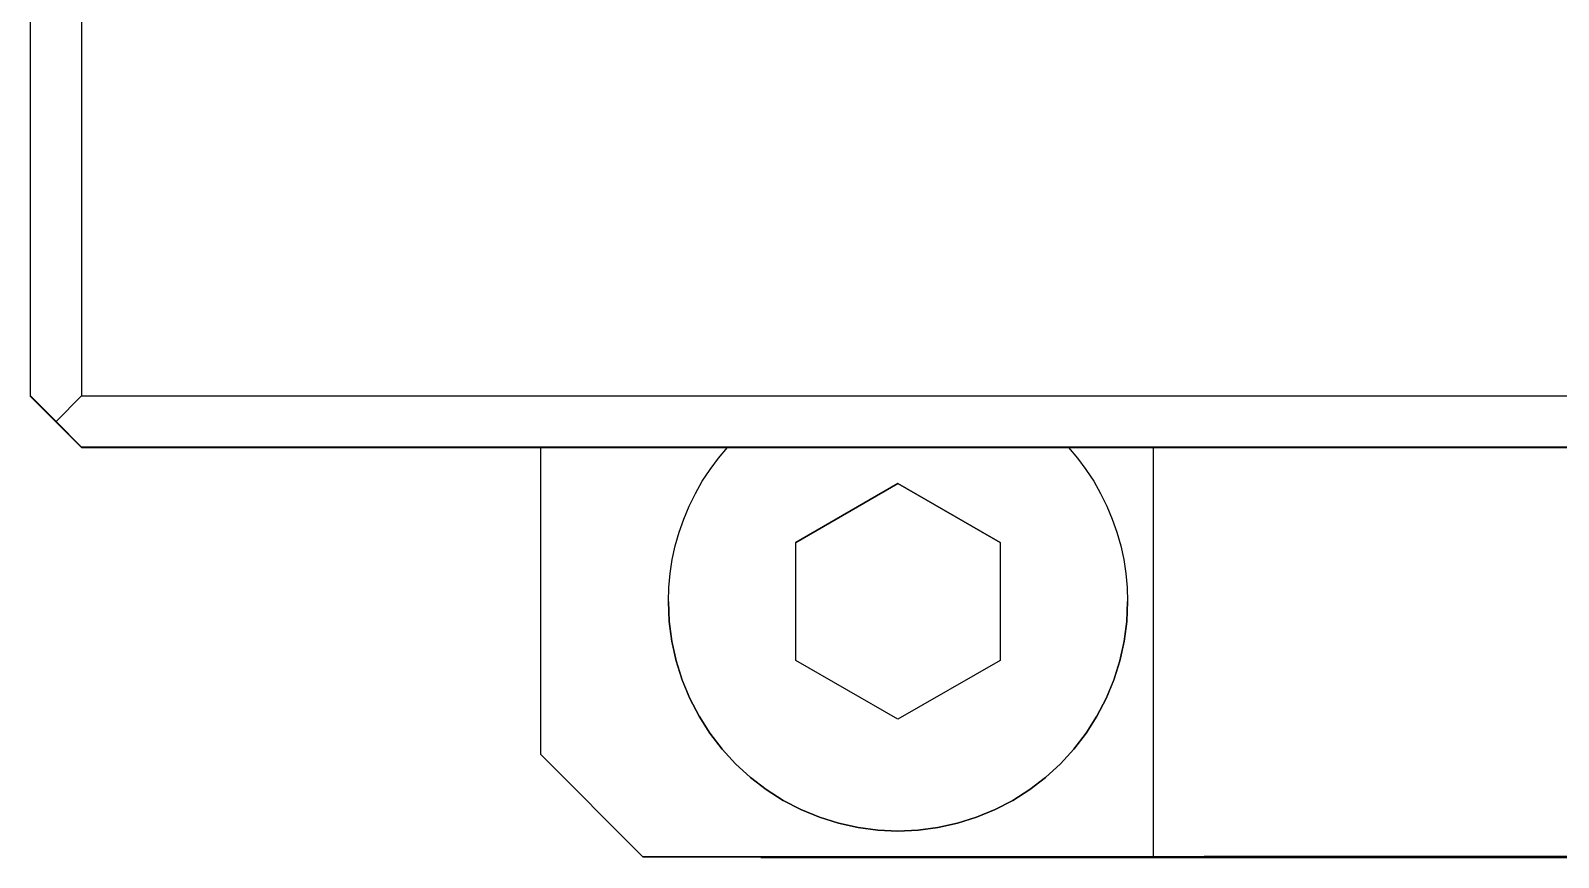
# Model space of a CAD drawing. Extents: x 0 to 701, y -8 to 617.
# Drawn here: x 642.13 to 657.11, y 281.85 to 289.95 of the extents above; entities that cross this region are included whole.
import ezdxf

# ---------------------------------------------------------------- set-up
doc = ezdxf.new("R2010")
doc.units = 0
doc.header["$LTSCALE"] = 0.5
doc.layers.add('MSM_CONTINUOUS', color=7, linetype='CONTINUOUS')

msp = doc.modelspace()

# ---------------------------------------------------------------- linework, layer by layer
at = {"layer": 'MSM_CONTINUOUS'}
for p, q in [((642.134415, 286.364014), (642.134415, 299.363945)), ((642.634415, 297.869417), (642.634415, 286.369417)), ((642.134415, 286.369348), (642.384415, 286.119383)), ((642.384415, 286.11398), (642.134415, 286.364014)), ((642.384415, 286.119383), (642.634415, 286.369417)), ((642.634415, 286.369417), (681.634415, 286.369417)), ((642.634415, 285.869348), (642.384415, 286.119383)), ((642.384415, 286.11398), (642.634415, 285.864014)), ((681.634415, 285.869349), (642.634415, 285.869348)), ((642.634415, 285.869348), (642.634415, 285.864014)), ((642.634415, 285.864014), (681.634415, 285.864014)), ((644.884415, 285.86887), (644.888269, 285.868883)), ((644.889172, 285.868855), (644.884415, 285.86887)), ((644.884415, 285.866681), (644.888269, 285.866695)), ((644.889172, 285.866666), (644.884415, 285.866681)), ((644.884415, 285.864493), (644.889172, 285.864508)), ((644.888269, 285.864479), (644.884415, 285.864493)), ((644.888269, 285.868883), (644.899805, 285.868896)), ((644.888269, 285.866695), (644.899805, 285.866708)), ((644.899805, 285.864466), (644.888269, 285.864479)), ((644.903406, 285.86884), (644.889172, 285.868855)), ((644.903406, 285.866651), (644.889172, 285.866666)), ((644.889172, 285.864508), (644.903406, 285.864522)), ((644.899805, 285.868896), (644.918953, 285.86891)), ((644.899805, 285.866708), (644.918953, 285.866721)), ((644.918953, 285.864453), (644.899805, 285.864466)), ((644.927008, 285.868825), (644.903406, 285.86884)), ((644.927008, 285.866637), (644.903406, 285.866651)), ((644.903406, 285.864522), (644.927008, 285.864537)), ((644.918953, 285.86891), (644.945595, 285.868922)), ((644.918953, 285.866721), (644.945595, 285.866734)), ((644.945595, 285.86444), (644.918953, 285.864453)), ((644.959799, 285.868811), (644.927008, 285.868825)), ((644.959799, 285.866623), (644.927008, 285.866637)), ((644.927008, 285.864537), (644.959799, 285.864551)), ((644.945595, 285.868922), (644.979566, 285.868935)), ((644.945595, 285.866734), (644.979566, 285.866747)), ((644.979566, 285.864427), (644.945595, 285.86444)), ((645.00153, 285.868797), (644.959799, 285.868811)), ((645.00153, 285.866609), (644.959799, 285.866623)), ((644.959799, 285.864551), (645.00153, 285.864565)), ((644.979566, 285.868935), (645.020657, 285.868947)), ((644.979566, 285.866747), (645.020657, 285.866759)), ((645.020657, 285.864415), (644.979566, 285.864427)), ((645.051883, 285.868784), (645.00153, 285.868797)), ((645.051883, 285.866596), (645.00153, 285.866609)), ((645.00153, 285.864565), (645.051883, 285.864578)), ((645.020657, 285.868947), (645.068615, 285.868959)), ((645.020657, 285.866759), (645.068615, 285.866771)), ((645.068615, 285.864403), (645.020657, 285.864415)), ((645.110475, 285.868772), (645.051883, 285.868784)), ((645.110475, 285.866583), (645.051883, 285.866596)), ((645.051883, 285.864578), (645.110475, 285.864591)), ((645.068615, 285.868959), (645.123144, 285.86897)), ((645.068615, 285.866771), (645.123144, 285.866782)), ((645.123144, 285.864392), (645.068615, 285.864403)), ((645.17686, 285.86876), (645.110475, 285.868772)), ((645.17686, 285.866571), (645.110475, 285.866583)), ((645.110475, 285.864591), (645.17686, 285.864603)), ((645.123144, 285.86897), (645.183908, 285.868981)), ((645.123144, 285.866782), (645.183908, 285.866792)), ((645.183908, 285.864382), (645.123144, 285.864392)), ((645.250532, 285.868749), (645.17686, 285.86876)), ((645.250532, 285.86656), (645.17686, 285.866571)), ((645.17686, 285.864603), (645.250532, 285.864614)), ((645.183908, 285.868981), (645.250532, 285.868991)), ((645.183908, 285.866792), (645.250532, 285.866802)), ((645.250532, 285.864372), (645.183908, 285.864382)), ((645.250532, 285.868991), (645.322605, 285.869)), ((645.330931, 285.868739), (645.250532, 285.868749)), ((645.250532, 285.866802), (645.322605, 285.866811)), ((645.330931, 285.86655), (645.250532, 285.86656)), ((645.250532, 285.864614), (645.330931, 285.864624)), ((645.322605, 285.864363), (645.250532, 285.864372)), ((645.322605, 285.869), (645.399684, 285.869008)), ((645.322605, 285.866811), (645.399684, 285.86682)), ((645.399684, 285.864354), (645.322605, 285.864363)), ((645.417445, 285.86873), (645.330931, 285.868739)), ((645.417445, 285.866541), (645.330931, 285.86655)), ((645.330931, 285.864624), (645.417445, 285.864633)), ((645.399684, 285.869008), (645.481292, 285.869015)), ((645.399684, 285.86682), (645.481292, 285.866827)), ((645.481292, 285.864347), (645.399684, 285.864354)), ((645.509415, 285.868722), (645.417445, 285.86873)), ((645.509415, 285.866533), (645.417445, 285.866541)), ((645.417445, 285.864633), (645.509415, 285.864641)), ((645.481292, 285.869015), (645.566927, 285.869022)), ((645.481292, 285.866827), (645.566927, 285.866834)), ((645.566927, 285.86434), (645.481292, 285.864347)), ((645.606142, 285.868715), (645.509415, 285.868722)), ((645.606142, 285.866526), (645.509415, 285.866533)), ((645.509415, 285.864641), (645.606142, 285.864648)), ((645.566927, 285.869022), (645.656061, 285.869028)), ((645.566927, 285.866834), (645.656061, 285.866839)), ((645.656061, 285.864335), (645.566927, 285.86434)), ((645.70689, 285.868709), (645.606142, 285.868715)), ((645.70689, 285.866521), (645.606142, 285.866526)), ((645.606142, 285.864648), (645.70689, 285.864653)), ((645.656061, 285.869028), (645.748144, 285.869032)), ((645.656061, 285.866839), (645.748144, 285.866844)), ((645.748144, 285.86433), (645.656061, 285.864335)), ((645.810891, 285.868705), (645.70689, 285.868709)), ((645.810891, 285.866516), (645.70689, 285.866521)), ((645.70689, 285.864653), (645.810891, 285.864658)), ((645.748144, 285.869032), (645.842608, 285.869036)), ((645.748144, 285.866844), (645.842608, 285.866847)), ((645.842608, 285.864326), (645.748144, 285.86433)), ((645.917355, 285.868701), (645.810891, 285.868705)), ((645.917355, 285.866513), (645.810891, 285.866516)), ((645.810891, 285.864658), (645.917355, 285.864661)), ((645.842608, 285.869036), (645.938872, 285.869039)), ((645.842608, 285.866847), (645.938872, 285.86685)), ((645.938872, 285.864324), (645.842608, 285.864326)), ((646.025471, 285.868699), (645.917355, 285.868701)), ((646.025471, 285.866511), (645.917355, 285.866513)), ((645.917355, 285.864661), (646.025471, 285.864663)), ((645.938872, 285.869039), (646.036341, 285.86904)), ((645.938872, 285.86685), (646.036341, 285.866852)), ((646.036341, 285.864322), (645.938872, 285.864324)), ((646.24336, 285.868699), (646.025471, 285.868699)), ((646.134415, 285.86651), (646.025471, 285.866511)), ((646.025471, 285.864663), (646.134415, 285.864664)), ((646.036341, 285.86904), (646.134415, 285.869041)), ((646.036341, 285.866852), (646.232489, 285.866852)), ((646.232489, 285.864322), (646.036341, 285.864322)), ((646.134415, 285.869041), (646.232489, 285.86904)), ((646.24336, 285.866511), (646.134415, 285.86651)), ((646.134415, 285.864664), (646.24336, 285.864663)), ((646.232489, 285.86904), (646.329958, 285.869039)), ((646.232489, 285.866852), (646.329958, 285.86685)), ((646.329958, 285.864324), (646.232489, 285.864322)), ((646.351475, 285.868701), (646.24336, 285.868699)), ((646.351475, 285.866513), (646.24336, 285.866511)), ((646.24336, 285.864663), (646.351475, 285.864661)), ((646.329958, 285.869039), (646.426222, 285.869036)), ((646.329958, 285.86685), (646.426222, 285.866847)), ((646.426222, 285.864326), (646.329958, 285.864324)), ((646.457939, 285.868705), (646.351475, 285.868701)), ((646.457939, 285.866516), (646.351475, 285.866513)), ((646.351475, 285.864661), (646.457939, 285.864658)), ((646.426222, 285.869036), (646.520686, 285.869032)), ((646.426222, 285.866847), (646.520686, 285.866844)), ((646.520686, 285.86433), (646.426222, 285.864326)), ((646.56194, 285.868709), (646.457939, 285.868705)), ((646.56194, 285.866521), (646.457939, 285.866516)), ((646.457939, 285.864658), (646.56194, 285.864653)), ((646.520686, 285.869032), (646.612769, 285.869028)), ((646.520686, 285.866844), (646.612769, 285.866839)), ((646.612769, 285.864335), (646.520686, 285.86433)), ((646.662688, 285.868715), (646.56194, 285.868709)), ((646.662688, 285.866526), (646.56194, 285.866521)), ((646.56194, 285.864653), (646.662688, 285.864648)), ((646.612769, 285.869028), (646.701903, 285.869022)), ((646.612769, 285.866839), (646.701903, 285.866834)), ((646.701903, 285.86434), (646.612769, 285.864335)), ((646.759415, 285.868722), (646.662688, 285.868715)), ((646.759415, 285.866533), (646.662688, 285.866526)), ((646.662688, 285.864648), (646.759415, 285.864641)), ((646.701903, 285.869022), (646.787538, 285.869015)), ((646.701903, 285.866834), (646.787538, 285.866827)), ((646.787538, 285.864347), (646.701903, 285.86434)), ((646.851386, 285.86873), (646.759415, 285.868722)), ((646.851386, 285.866541), (646.759415, 285.866533)), ((646.759415, 285.864641), (646.851386, 285.864633)), ((646.787538, 285.869015), (646.869147, 285.869008)), ((646.787538, 285.866827), (646.869147, 285.86682)), ((646.869147, 285.864354), (646.787538, 285.864347)), ((646.9379, 285.868739), (646.851386, 285.86873)), ((646.9379, 285.86655), (646.851386, 285.866541)), ((646.851386, 285.864633), (646.9379, 285.864624)), ((646.869147, 285.869008), (646.946225, 285.869)), ((646.869147, 285.86682), (646.946225, 285.866811)), ((646.946225, 285.864363), (646.869147, 285.864354)), ((647.018299, 285.868749), (646.9379, 285.868739)), ((647.018299, 285.86656), (646.9379, 285.86655)), ((646.9379, 285.864624), (647.018299, 285.864614)), ((646.946225, 285.869), (647.018299, 285.868991)), ((646.946225, 285.866811), (647.018299, 285.866802)), ((647.018299, 285.864372), (646.946225, 285.864363)), ((647.018299, 285.868991), (647.084923, 285.868981)), ((647.091971, 285.86876), (647.018299, 285.868749)), ((647.018299, 285.866802), (647.084923, 285.866792)), ((647.091971, 285.866571), (647.018299, 285.86656)), ((647.018299, 285.864614), (647.091971, 285.864603)), ((647.084923, 285.864382), (647.018299, 285.864372)), ((647.084923, 285.868981), (647.145686, 285.86897)), ((647.084923, 285.866792), (647.145686, 285.866782)), ((647.145686, 285.864392), (647.084923, 285.864382)), ((647.158355, 285.868772), (647.091971, 285.86876)), ((647.158355, 285.866583), (647.091971, 285.866571)), ((647.091971, 285.864603), (647.158355, 285.864591)), ((647.134415, 282.855877), (647.134415, 285.864014)), ((647.145686, 285.86897), (647.200215, 285.868959)), ((647.145686, 285.866782), (647.200215, 285.866771)), ((647.200215, 285.864403), (647.145686, 285.864392)), ((647.216947, 285.868784), (647.158355, 285.868772)), ((647.216947, 285.866596), (647.158355, 285.866583)), ((647.158355, 285.864591), (647.216947, 285.864578)), ((647.200215, 285.868959), (647.248173, 285.868947)), ((647.200215, 285.866771), (647.248173, 285.866759)), ((647.248173, 285.864415), (647.200215, 285.864403)), ((647.2673, 285.868797), (647.216947, 285.868784)), ((647.2673, 285.866609), (647.216947, 285.866596)), ((647.216947, 285.864578), (647.2673, 285.864565)), ((647.248173, 285.868947), (647.289265, 285.868935)), ((647.248173, 285.866759), (647.289265, 285.866747)), ((647.289265, 285.864427), (647.248173, 285.864415)), ((647.309031, 285.868811), (647.2673, 285.868797)), ((647.309031, 285.866623), (647.2673, 285.866609)), ((647.2673, 285.864565), (647.309031, 285.864551)), ((647.289265, 285.868935), (647.323236, 285.868923)), ((647.289265, 285.866747), (647.323236, 285.866734)), ((647.323236, 285.86444), (647.289265, 285.864427)), ((647.341822, 285.868825), (647.309031, 285.868811)), ((647.341822, 285.866637), (647.309031, 285.866623)), ((647.309031, 285.864551), (647.341822, 285.864537)), ((647.323236, 285.868923), (647.349878, 285.86891)), ((647.323236, 285.866734), (647.349878, 285.866721)), ((647.349878, 285.864453), (647.323236, 285.86444)), ((647.365425, 285.86884), (647.341822, 285.868825)), ((647.365425, 285.866652), (647.341822, 285.866637)), ((647.341822, 285.864537), (647.365425, 285.864522)), ((647.349878, 285.86891), (647.369026, 285.868896)), ((647.349878, 285.866721), (647.369026, 285.866708)), ((647.369026, 285.864466), (647.349878, 285.864453)), ((647.379659, 285.868855), (647.365425, 285.86884)), ((647.379659, 285.866666), (647.365425, 285.866652)), ((647.365425, 285.864522), (647.379659, 285.864508)), ((647.369026, 285.868896), (647.380562, 285.868883)), ((647.369026, 285.866708), (647.380562, 285.866695)), ((647.380562, 285.864479), (647.369026, 285.864466)), ((647.384415, 285.86887), (647.379659, 285.868855)), ((647.384415, 285.866681), (647.379659, 285.866666)), ((647.379659, 285.864508), (647.384415, 285.864493)), ((647.380562, 285.868883), (647.384415, 285.86887)), ((647.380562, 285.866695), (647.384415, 285.866681)), ((647.384415, 285.864493), (647.380562, 285.864479)), ((648.874962, 285.759064), (648.963999, 285.864014)), ((651.912575, 285.866966), (651.909415, 285.866955)), ((651.909415, 285.866955), (651.913316, 285.866943)), ((651.922035, 285.866977), (651.912575, 285.866966)), ((651.913316, 285.866943), (651.924987, 285.86693)), ((651.937736, 285.866988), (651.922035, 285.866977)), ((651.924987, 285.86693), (651.944341, 285.866919)), ((651.959582, 285.866998), (651.937736, 285.866988)), ((651.944341, 285.866919), (651.97123, 285.866907)), ((651.987439, 285.867008), (651.959582, 285.866998)), ((651.97123, 285.866907), (652.00545, 285.866896)), ((652.021134, 285.867018), (651.987439, 285.867008)), ((652.00545, 285.866896), (652.046739, 285.866885)), ((652.060459, 285.867028), (652.021134, 285.867018)), ((652.046739, 285.866885), (652.094784, 285.866874)), ((652.105173, 285.867037), (652.060459, 285.867028)), ((652.094784, 285.866874), (652.14922, 285.866865)), ((652.154999, 285.867046), (652.105173, 285.867037)), ((652.14922, 285.866865), (652.209631, 285.866856)), ((652.209631, 285.867054), (652.154999, 285.867046)), ((652.268731, 285.867061), (652.209631, 285.867054)), ((652.209631, 285.866856), (652.275558, 285.866847)), ((652.331935, 285.867068), (652.268731, 285.867061)), ((652.275558, 285.866847), (652.346499, 285.86684)), ((652.304831, 285.864014), (652.393868, 285.759064)), ((652.398854, 285.867074), (652.331935, 285.867068)), ((652.346499, 285.86684), (652.421915, 285.866833)), ((652.469075, 285.86708), (652.398854, 285.867074)), ((652.421915, 285.866833), (652.501231, 285.866828)), ((652.542165, 285.867084), (652.469075, 285.86708)), ((652.501231, 285.866828), (652.583845, 285.866823)), ((652.617673, 285.867088), (652.542165, 285.867084)), ((652.583845, 285.866823), (652.669126, 285.866819)), ((652.695134, 285.867091), (652.617673, 285.867088)), ((652.669126, 285.866819), (652.756426, 285.866817)), ((652.77407, 285.867093), (652.695134, 285.867091)), ((652.756426, 285.866817), (652.845081, 285.866815)), ((652.853995, 285.867095), (652.77407, 285.867093)), ((652.845081, 285.866815), (653.02375, 285.866815)), ((653.014836, 285.867095), (652.853995, 285.867095)), ((653.094761, 285.867093), (653.014836, 285.867095)), ((653.02375, 285.866815), (653.112405, 285.866817)), ((653.173697, 285.867091), (653.094761, 285.867093)), ((653.112405, 285.866817), (653.199705, 285.866819)), ((653.134415, 285.867092), (653.134415, 281.85645)), ((653.251158, 285.867088), (653.173697, 285.867091)), ((653.199705, 285.866819), (653.284986, 285.866823)), ((653.326666, 285.867084), (653.251158, 285.867088)), ((653.284986, 285.866823), (653.367599, 285.866828)), ((653.399755, 285.86708), (653.326666, 285.867084)), ((653.367599, 285.866828), (653.446915, 285.866833)), ((653.469976, 285.867074), (653.399755, 285.86708)), ((653.446915, 285.866833), (653.522331, 285.86684)), ((653.536895, 285.867068), (653.469976, 285.867074)), ((653.522331, 285.86684), (653.593272, 285.866847)), ((653.600099, 285.867061), (653.536895, 285.867068)), ((653.593272, 285.866847), (653.6592, 285.866856)), ((653.6592, 285.867054), (653.600099, 285.867061)), ((653.713831, 285.867046), (653.6592, 285.867054)), ((653.6592, 285.866856), (653.719611, 285.866865)), ((653.763658, 285.867037), (653.713831, 285.867046)), ((653.719611, 285.866865), (653.774046, 285.866874)), ((653.808371, 285.867028), (653.763658, 285.867037)), ((653.774046, 285.866874), (653.822091, 285.866885)), ((653.847697, 285.867018), (653.808371, 285.867028)), ((653.822091, 285.866885), (653.863381, 285.866896)), ((653.881392, 285.867008), (653.847697, 285.867018)), ((653.863381, 285.866896), (653.8976, 285.866907)), ((653.909248, 285.866998), (653.881392, 285.867008)), ((653.8976, 285.866907), (653.924489, 285.866919)), ((653.931094, 285.866988), (653.909248, 285.866998)), ((653.924489, 285.866919), (653.943843, 285.86693)), ((653.946796, 285.866977), (653.931094, 285.866988)), ((653.943843, 285.86693), (653.955515, 285.866943)), ((653.956255, 285.866966), (653.946796, 285.866977)), ((653.955515, 285.866943), (653.959415, 285.866955)), ((653.959415, 285.866955), (653.956255, 285.866966)), ((655.634415, 285.867707), (655.642122, 285.867734)), ((655.643928, 285.867677), (655.634415, 285.867707)), ((655.634415, 285.865655), (655.642122, 285.865682)), ((655.642122, 285.865629), (655.634415, 285.865655)), ((655.642122, 285.867734), (655.665194, 285.867761)), ((655.642122, 285.865682), (655.665194, 285.865709)), ((655.665194, 285.865602), (655.642122, 285.865629)), ((655.672396, 285.867648), (655.643928, 285.867677)), ((655.665194, 285.867761), (655.70349, 285.867787)), ((655.665194, 285.865709), (655.70349, 285.865735)), ((655.70349, 285.865576), (655.665194, 285.865602)), ((655.719601, 285.867619), (655.672396, 285.867648)), ((655.70349, 285.867787), (655.756774, 285.867813)), ((655.70349, 285.865735), (655.756774, 285.865761)), ((655.756774, 285.86555), (655.70349, 285.865576)), ((655.785184, 285.86759), (655.719601, 285.867619)), ((655.756774, 285.867813), (655.824716, 285.867838)), ((655.756774, 285.865761), (655.824716, 285.865786)), ((655.824716, 285.865525), (655.756774, 285.86555)), ((655.868646, 285.867563), (655.785184, 285.86759)), ((655.824716, 285.867838), (655.906899, 285.867862)), ((655.824716, 285.865786), (655.906899, 285.865811)), ((655.906899, 285.8655), (655.824716, 285.865525)), ((655.969352, 285.867536), (655.868646, 285.867563)), ((655.906899, 285.867862), (656.002815, 285.867886)), ((655.906899, 285.865811), (656.002815, 285.865834)), ((656.002815, 285.865477), (655.906899, 285.8655)), ((656.086535, 285.867511), (655.969352, 285.867536)), ((656.002815, 285.867886), (656.111873, 285.867908)), ((656.002815, 285.865834), (656.111873, 285.865856)), ((656.111873, 285.865454), (656.002815, 285.865477)), ((656.219304, 285.867487), (656.086535, 285.867511)), ((656.111873, 285.867908), (656.2334, 285.867929)), ((656.111873, 285.865856), (656.2334, 285.865878)), ((656.2334, 285.865433), (656.111873, 285.865454)), ((656.366648, 285.867465), (656.219304, 285.867487)), ((656.2334, 285.867929), (656.366648, 285.867949)), ((656.2334, 285.865878), (656.366648, 285.865897)), ((656.366648, 285.865414), (656.2334, 285.865433)), ((656.366648, 285.867949), (656.510795, 285.867967)), ((656.527446, 285.867445), (656.366648, 285.867465)), ((656.366648, 285.865897), (656.510795, 285.865915)), ((656.510795, 285.865395), (656.366648, 285.865414)), ((656.510795, 285.867967), (656.664952, 285.867984)), ((656.510795, 285.865915), (656.664952, 285.865932)), ((656.664952, 285.865379), (656.510795, 285.865395)), ((656.700474, 285.867427), (656.527446, 285.867445)), ((656.664952, 285.867984), (656.828169, 285.867999)), ((656.664952, 285.865932), (656.828169, 285.865947)), ((656.828169, 285.865364), (656.664952, 285.865379)), ((656.884415, 285.867411), (656.700474, 285.867427)), ((656.828169, 285.867999), (656.999439, 285.868012)), ((656.828169, 285.865947), (656.999439, 285.86596)), ((656.999439, 285.865351), (656.828169, 285.865364)), ((657.07787, 285.867397), (656.884415, 285.867411)), ((656.999439, 285.868012), (657.177707, 285.868023)), ((656.999439, 285.86596), (657.177707, 285.865971)), ((657.177707, 285.86534), (656.999439, 285.865351)), ((657.279365, 285.867386), (657.07787, 285.867397)), ((648.792509, 285.648867), (648.874962, 285.759064)), ((652.393868, 285.759064), (652.476322, 285.648868)), ((648.648559, 285.414399), (648.716947, 285.533835)), ((648.716947, 285.533835), (648.792509, 285.648867)), ((649.634415, 284.933979), (650.634415, 285.51133)), ((650.634415, 285.511179), (649.634415, 284.933829)), ((650.634415, 285.51133), (651.634415, 284.933979)), ((650.634415, 285.51133), (650.634415, 285.511179)), ((651.634415, 284.933829), (650.634415, 285.511179)), ((652.476322, 285.648868), (652.551884, 285.533836)), ((652.551884, 285.533836), (652.620271, 285.414399)), ((648.587602, 285.291004), (648.648559, 285.414399)), ((652.620271, 285.414399), (652.681228, 285.291004)), ((648.534304, 285.164114), (648.587602, 285.291004)), ((652.681228, 285.291004), (652.734527, 285.164114)), ((648.488863, 285.034202), (648.534304, 285.164114)), ((652.734527, 285.164114), (652.779968, 285.034202)), ((648.45145, 284.901755), (648.488863, 285.034202)), ((649.634415, 283.779279), (649.634415, 284.933979)), ((651.634415, 284.933979), (651.634415, 283.779279)), ((652.779968, 285.034202), (652.817381, 284.901755)), ((648.401237, 284.631245), (648.422205, 284.767268)), ((648.422205, 284.767268), (648.45145, 284.901755)), ((652.817381, 284.901755), (652.846626, 284.767268)), ((652.846626, 284.767268), (652.867594, 284.631245)), ((648.388625, 284.494194), (648.401237, 284.631245)), ((652.867594, 284.631245), (652.880206, 284.494194)), ((648.384415, 284.356629), (648.388625, 284.494194)), ((652.880206, 284.494194), (652.884415, 284.356629)), ((648.392977, 284.160529), (648.384415, 284.356629)), ((648.384415, 284.356629), (648.384415, 284.356287)), ((648.384415, 284.356287), (648.392977, 284.160187)), ((652.884415, 284.356629), (652.875853, 284.160529)), ((652.875853, 284.160187), (652.884415, 284.356287)), ((652.884415, 284.356287), (652.884415, 284.356629)), ((648.418598, 283.965921), (648.392977, 284.160529)), ((648.392977, 284.160187), (648.418598, 283.965579)), ((652.875853, 284.160529), (652.850233, 283.965921)), ((652.850233, 283.965579), (652.875853, 284.160187)), ((648.461082, 283.774286), (648.418598, 283.965921)), ((648.418598, 283.965579), (648.461082, 283.773944)), ((652.850233, 283.965921), (652.807748, 283.774286)), ((652.807748, 283.773944), (652.850233, 283.965579)), ((648.520107, 283.587084), (648.461082, 283.774286)), ((648.461082, 283.773944), (648.520107, 283.586742)), ((650.634415, 283.201928), (649.634415, 283.779279)), ((651.634415, 283.779279), (650.634415, 283.201928)), ((652.807748, 283.774286), (652.748724, 283.587084)), ((652.748724, 283.586742), (652.807748, 283.773944)), ((648.595223, 283.405738), (648.520107, 283.587084)), ((648.520107, 283.586742), (648.595223, 283.405396)), ((652.748724, 283.587084), (652.673608, 283.405738)), ((652.673608, 283.405396), (652.748724, 283.586742)), ((648.685858, 283.231629), (648.595223, 283.405738)), ((648.595223, 283.405396), (648.685858, 283.231287)), ((652.673608, 283.405738), (652.582972, 283.231629)), ((652.582972, 283.231287), (652.673608, 283.405396)), ((648.791323, 283.066082), (648.685858, 283.231629)), ((648.685858, 283.231287), (648.791323, 283.06574)), ((652.582972, 283.231629), (652.477507, 283.066082)), ((652.477507, 283.06574), (652.582972, 283.231287)), ((648.910815, 282.910357), (648.791323, 283.066082)), ((648.791323, 283.06574), (648.910815, 282.910015)), ((652.477507, 283.066082), (652.358015, 282.910357)), ((652.358015, 282.910015), (652.477507, 283.06574)), ((647.134415, 282.856287), (648.134415, 281.856287)), ((648.134415, 281.855877), (647.134415, 282.855877)), ((649.043425, 282.765639), (648.910815, 282.910357)), ((648.910815, 282.910015), (649.043425, 282.765297)), ((652.358015, 282.910357), (652.225405, 282.765639)), ((652.225405, 282.765297), (652.358015, 282.910015)), ((649.188143, 282.633029), (649.043425, 282.765639)), ((649.043425, 282.765297), (649.188143, 282.632687)), ((652.225405, 282.765639), (652.080687, 282.633029)), ((652.080687, 282.632687), (652.225405, 282.765297)), ((649.343868, 282.513537), (649.188143, 282.633029)), ((649.188143, 282.632687), (649.343868, 282.513195)), ((652.080687, 282.633029), (651.924962, 282.513537)), ((651.924962, 282.513195), (652.080687, 282.632687)), ((649.509415, 282.408072), (649.343868, 282.513537)), ((649.343868, 282.513195), (649.509415, 282.40773)), ((649.683524, 282.317436), (649.509415, 282.408072)), ((649.509415, 282.40773), (649.683524, 282.317095)), ((651.759415, 282.408072), (651.585306, 282.317436)), ((651.585306, 282.317095), (651.759415, 282.40773)), ((651.924962, 282.513537), (651.759415, 282.408072)), ((651.759415, 282.40773), (651.924962, 282.513195)), ((649.86487, 282.242321), (649.683524, 282.317436)), ((649.683524, 282.317095), (649.86487, 282.241979)), ((650.052072, 282.183296), (649.86487, 282.242321)), ((649.86487, 282.241979), (650.052072, 282.182954)), ((651.403961, 282.242321), (651.216758, 282.183296)), ((651.216758, 282.182954), (651.403961, 282.241979)), ((651.585306, 282.317436), (651.403961, 282.242321)), ((651.403961, 282.241979), (651.585306, 282.317095)), ((650.243707, 282.140812), (650.052072, 282.183296)), ((650.052072, 282.182954), (650.243707, 282.14047)), ((650.438315, 282.115191), (650.243707, 282.140812)), ((650.243707, 282.14047), (650.438315, 282.114849)), ((650.634415, 282.106629), (650.438315, 282.115191)), ((650.438315, 282.114849), (650.634415, 282.106287)), ((650.830516, 282.115191), (650.634415, 282.106629)), ((650.634415, 282.106287), (650.830516, 282.114849)), ((651.025124, 282.140812), (650.830516, 282.115191)), ((650.830516, 282.114849), (651.025124, 282.14047)), ((651.216758, 282.183296), (651.025124, 282.140812)), ((651.025124, 282.14047), (651.216758, 282.182954)), ((676.134415, 281.856287), (648.134415, 281.856287)), ((648.134415, 281.856287), (648.134415, 281.855877)), ((648.134415, 281.855877), (676.134415, 281.855877)), ((649.289183, 281.855877), (649.289183, 281.854926)), ((649.289183, 281.854926), (674.979648, 281.854926)), ((649.289183, 281.854919), (649.289183, 281.849865)), ((649.289183, 281.849865), (674.979648, 281.849865)), ((649.289183, 281.849858), (649.289183, 281.849106)), ((649.289183, 281.849106), (653.134415, 281.849106)), ((653.134415, 281.85645), (653.634415, 281.856382)), ((653.134415, 281.849106), (653.134415, 281.848833)), ((653.134415, 281.848833), (671.134415, 281.848833)), ((670.634415, 281.856382), (653.634415, 281.856382))]:
    msp.add_line(p, q, dxfattribs=at)

doc.saveas('drawing.dxf')
